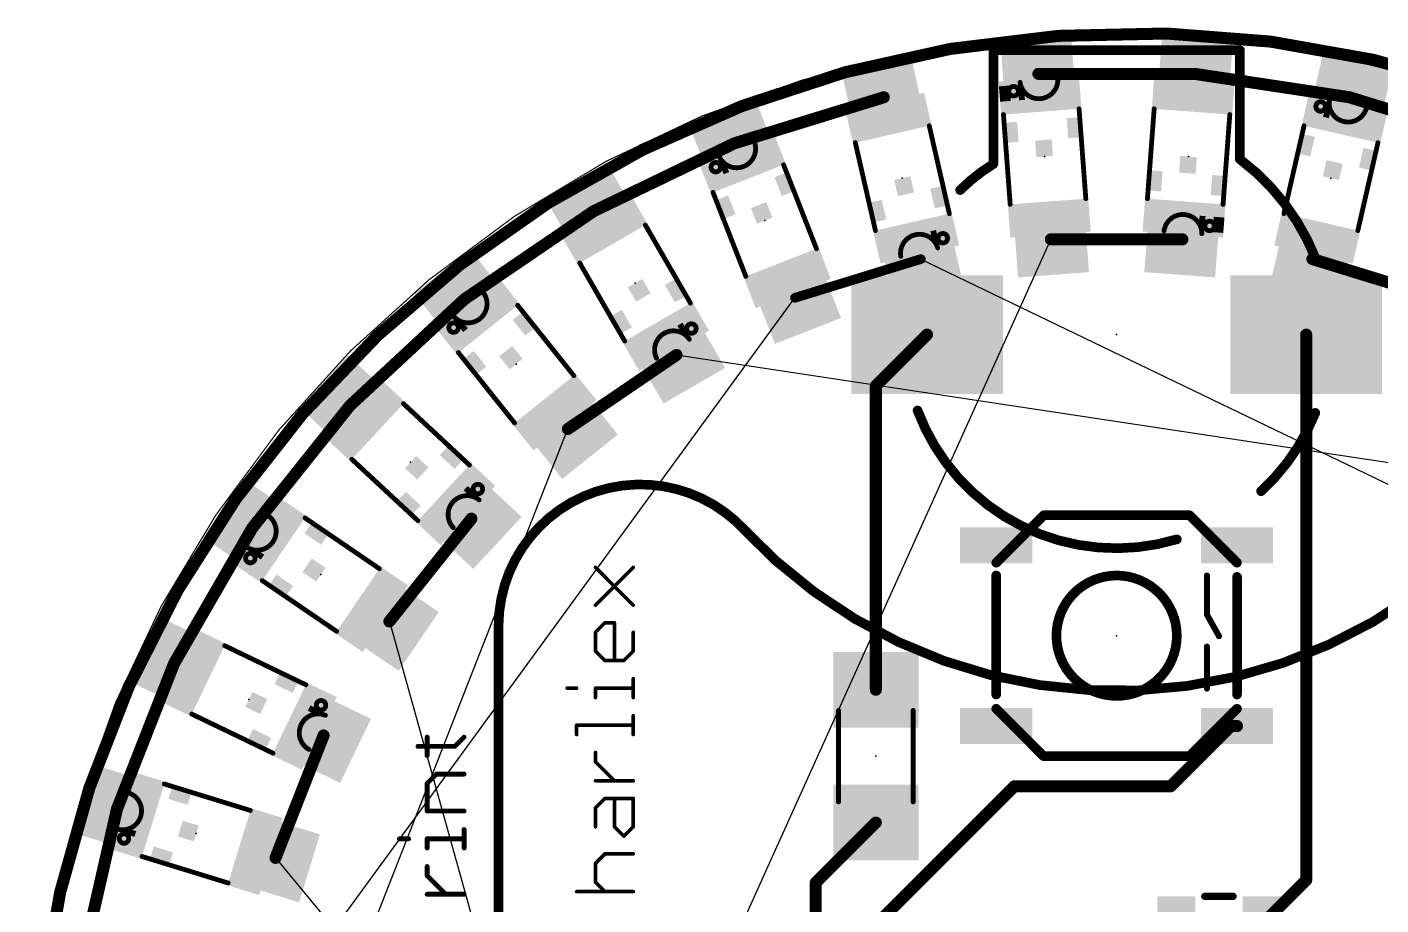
# Model space of a CAD drawing. Extents: x 53.2 to 99.2, y 34.1 to 80.1.
# Drawn here: x 53.21 to 81.78, y 61.63 to 80.15 of the extents above; entities that cross this region are included whole.
import ezdxf

# ---------------------------------------------------------------- set-up
doc = ezdxf.new("R2010")
doc.units = 0
for name, color, linetype in [('1', 22, 'CONTINUOUS'), ('16', 175, 'CONTINUOUS'), ('19', 53, 'CONTINUOUS'), ('20', 7, 'CONTINUOUS'), ('21', 7, 'CONTINUOUS'), ('22', 2, 'CONTINUOUS'), ('23', 7, 'CONTINUOUS'), ('24', 7, 'CONTINUOUS'), ('51', 53, 'CONTINUOUS')]:
    doc.layers.add(name, color=color, linetype=linetype)

# ---------------------------------------------------------------- blocks, each defined once
blk = doc.blocks.new('RECT')
blk.add_solid([(-0.5, -0.5), (0.5, -0.5), (-0.5, 0.5), (0.5, 0.5)])

msp = doc.modelspace()

# ---------------------------------------------------------------- linework, layer by layer
at = {"layer": '1'}
for points, const_width in [([(77.2511, 80.01, 0.4142), (53.34, 57.3689)], 0.254), ([(99.06, 56.9311, 0.4142), (77.2511, 80.01)], 0.254), ([(77.2529, 80.0735, 1), (77.2493, 79.9465)], 0.127), ([(77.2494, 79.9465, 1), (77.2528, 80.0735)], 0.127), ([(74.5498, 79.2226, 1), (74.5498, 79.0956)], 0.127), ([(77.8596, 79.2219, 1), (77.8406, 79.0963)], 0.127), ([(77.8501, 79.0956, 1), (77.8501, 79.2226)], 0.127), ([(71.3068, 78.6046, 1), (71.2694, 78.726)], 0.127), ([(81.1305, 78.726, 1), (81.0931, 78.6046)], 0.127), ([(81.1023, 78.6025, 1), (81.1213, 78.7281)], 0.127), ([(68.1183, 77.7554, 1), (68.1557, 77.634)], 0.127), ([(68.1646, 77.6375, 1), (68.1094, 77.7519)], 0.127), ([(65.1374, 76.3198, 1), (65.1926, 76.2054)], 0.127), ([(65.2008, 76.2101, 1), (65.1292, 76.3151)], 0.127), ([(74.8123, 75.7325, 1), (74.8123, 75.6055)], 0.127), ([(77.5876, 75.6055, 1), (77.5876, 75.7325)], 0.127), ([(72.0843, 75.205, 1), (72.0545, 75.3022)], 0.1016), ([(80.3492, 75.3143, 1), (80.3118, 75.1929)], 0.127), ([(62.4029, 74.4578, 1), (62.4745, 74.3528)], 0.127), ([(62.4819, 74.3588, 1), (62.3955, 74.4518)], 0.127), ([(69.3992, 74.4846, 1), (69.429, 74.3874)], 0.1016), ([(72.2449, 73.6151, 1), (72.1551, 73.7049)], 0.127), ([(66.9507, 73.179, 1), (66.8793, 73.284)], 0.127), ([(71.1835, 72.58, 1), (71.0565, 72.58)], 0.127), ([(71.0751, 72.6249, 1), (71.1649, 72.5351)], 0.127), ([(59.9802, 72.2078, 1), (60.0666, 72.1148)], 0.127), ([(60.073, 72.1217, 1), (59.9738, 72.2009)], 0.127), ([(64.5865, 71.7225, 1), (64.6579, 71.6175)], 0.127), ([(58.0199, 69.5522, 1), (57.9099, 69.6156)], 0.127), ([(62.6369, 69.7392, 1), (62.5377, 69.8184)], 0.127), ([(57.9153, 69.6235, 1), (58.0145, 69.5443)], 0.127), ([(60.8066, 67.6512, 1), (60.9058, 67.572)], 0.127), ([(56.3739, 66.702, 1), (56.2557, 66.7484)], 0.127), ([(56.2598, 66.7569, 1), (56.3698, 66.6935)], 0.127), ([(71.0565, 66.17, 1), (71.1835, 66.17)], 0.127), ([(78.613, 65.4685, 1), (78.613, 65.3415)], 0.127), ([(78.6579, 65.3601, 1), (78.5681, 65.4499)], 0.127), ([(78.74, 65.3415, 1), (78.74, 65.4685)], 0.127), ([(59.5276, 65.1841, 1), (59.4094, 65.2305)], 0.127), ([(74.041, 64.1985, 1), (74.041, 64.0715)], 0.127), ([(74.0859, 64.0901, 1), (73.9961, 64.1799)], 0.127), ([(77.2981, 64.1799, 1), (77.3879, 64.0901)], 0.127), ([(77.343, 64.0715, 1), (77.343, 64.1985)], 0.127), ([(55.0499, 63.677, 1), (55.1681, 63.6306)], 0.127), ([(55.1709, 63.6397, 1), (55.0471, 63.6679)], 0.127), ([(71.1649, 63.3251, 1), (71.0751, 63.4149)], 0.127), ([(58.3952, 62.6479, 1), (58.5134, 62.6015)], 0.127), ([(69.9135, 62.1, 1), (69.7865, 62.1)], 0.127), ([(69.8051, 62.1449, 1), (69.8949, 62.0551)], 0.127)]:
    msp.add_lwpolyline(points, format="xyb", dxfattribs=dict(at, const_width=const_width))
for points, const_width in [([(74.5498, 79.1591), (77.8501, 79.1591)], 0.254), ([(77.8501, 79.1591), (81.1118, 78.6653)], 0.254), ([(68.137, 77.6947), (71.2881, 78.6653)], 0.254), ([(81.1118, 78.6653), (84.2629, 77.6947)], 0.254), ([(65.165, 76.2626), (68.137, 77.6947)], 0.254), ([(62.4387, 74.4053), (65.165, 76.2626)], 0.254), ([(74.8123, 75.669), (77.5876, 75.669)], 0.254), ([(69.4141, 74.436), (72.0694, 75.2536)], 0.2032), ([(80.3305, 75.2536), (82.9858, 74.436)], 0.254), ([(60.0234, 72.1613), (62.4387, 74.4053)], 0.254), ([(71.12, 72.58), (72.2, 73.66)], 0.254), ([(64.6222, 71.67), (66.915, 73.2315)], 0.254), ([(71.12, 66.17), (71.12, 72.58)], 0.254), ([(57.9649, 69.5839), (60.0234, 72.1613)], 0.254), ([(56.3148, 66.7252), (57.9649, 69.5839)], 0.254), ([(60.8562, 67.6116), (62.5873, 69.7788)], 0.254), ([(55.109, 63.6538), (56.3148, 66.7252)], 0.254), ([(77.343, 64.135), (78.613, 65.405)], 0.254), ([(78.613, 65.405), (78.74, 65.405)], 0.254), ([(58.4543, 62.6247), (59.4685, 65.2073)], 0.254), ([(70.739, 60.833), (74.041, 64.135)], 0.254), ([(74.041, 64.135), (77.343, 64.135)], 0.254), ([(54.3757, 60.4393), (55.109, 63.6538)], 0.254), ([(69.85, 62.1), (71.12, 63.37)], 0.254), ([(69.85, 55.499), (69.85, 62.1)], 0.254)]:
    msp.add_lwpolyline(points, dxfattribs=dict(at, const_width=const_width))
at = {"layer": '16', "const_width": 0.254}
for points in [[(80.2, 62.155), (80.2, 73.66)], [(80.2, 62.155), (79.259, 61.214)]]:
    msp.add_lwpolyline(points, dxfattribs=at)
at = {"layer": '16', "const_width": 0.127}
for points in [[(80.2635, 73.66, 1), (80.1365, 73.66)], [(80.2449, 62.1101, 1), (80.1551, 62.1999)], [(80.1365, 62.155, 1), (80.2635, 62.155)]]:
    msp.add_lwpolyline(points, format="xyb", dxfattribs=at)
at = {"layer": '19'}
for p, q in [((66.283, 56.769), (74.8123, 75.669)), ((72.0694, 75.2536), (92.9314, 65.2073)), ((54.3757, 53.8606), (69.4141, 74.436)), ((72.2, 73.66), (72.2, 73.66)), ((66.915, 73.2315), (89.8126, 69.7788)), ((57.8364, 54.3839), (64.6222, 71.67)), ((60.8562, 67.6116), (65.013, 52.705)), ((58.4543, 62.6247), (65.013, 54.737))]:
    msp.add_line(p, q, dxfattribs=at)
at = {"layer": '20', "const_width": 0.0254}
msp.add_lwpolyline([(76.2, 34.29, 1), (76.2, 80.01, 1), (76.2, 34.29)], format="xyb", dxfattribs=at)
at = {"layer": '21'}
for points, const_width in [([(74.66, 69.85), (77.74, 69.85)], 0.2032), ([(65.2054, 67.9547), (66.0019, 68.7512)], 0.0762), ([(66.0019, 67.9547), (65.2054, 68.7512)], 0.0762), ([(73.66, 66.07), (73.66, 68.58)], 0.2032), ([(78.74, 68.55), (78.74, 66.07)], 0.2032), ([(65.2054, 67.3828), (65.4045, 67.5819)], 0.0762), ([(65.2054, 66.9845), (65.2054, 67.3828)], 0.0762), ([(65.4045, 67.5819), (65.6037, 67.5819)], 0.0762), ([(65.6037, 67.5819), (65.6037, 66.7854)], 0.0762), ([(66.0019, 67.3828), (66.0019, 66.9845)], 0.0762), ([(65.4045, 66.7854), (65.2054, 66.9845)], 0.0762), ([(66.0019, 66.9845), (65.8028, 66.7854)], 0.0762), ([(65.8028, 66.7854), (65.4045, 66.7854)], 0.0762), ([(66.0019, 66.0059), (66.0019, 66.4041)], 0.0762), ([(64.608, 66.205), (64.8071, 66.205)], 0.0762), ([(65.2054, 66.0059), (65.2054, 66.205)], 0.0762), ([(65.2054, 66.205), (66.0019, 66.205)], 0.0762), ([(64.8071, 65.2264), (64.8071, 65.4255)], 0.0762), ([(64.8071, 65.4255), (66.0019, 65.4255)], 0.0762), ([(66.0019, 65.2264), (66.0019, 65.6246)], 0.0762), ([(61.6537, 64.7816), (61.6537, 65.1713)], 0.1016), ([(62.2384, 64.9764), (62.4332, 65.1713)], 0.1016), ([(61.4588, 64.9764), (62.2384, 64.9764)], 0.1016), ([(65.2054, 64.6502), (65.2054, 64.8494)], 0.0762), ([(77.74, 64.77), (74.66, 64.77)], 0.2032), ([(65.6037, 64.252), (65.2054, 64.6502)], 0.0762), ([(61.6537, 64.1969), (61.8486, 64.3918)], 0.1016), ([(61.8486, 64.3918), (62.4332, 64.3918)], 0.1016), ([(66.0019, 64.252), (65.2054, 64.252)], 0.0762), ([(61.6537, 63.6123), (61.6537, 64.1969)], 0.1016), ([(65.2054, 63.6801), (65.4045, 63.8792)], 0.0762), ([(65.2054, 63.2818), (65.2054, 63.6801)], 0.0762), ([(65.4045, 63.8792), (66.0019, 63.8792)], 0.0762), ([(65.6037, 63.2818), (65.6037, 63.8792)], 0.0762), ([(66.0019, 63.8792), (66.0019, 63.2818)], 0.0762), ([(62.4332, 63.6123), (61.6537, 63.6123)], 0.1016), ([(62.4332, 62.8328), (62.4332, 63.2225)], 0.1016), ([(65.8028, 63.0827), (65.6037, 63.2818)], 0.0762), ([(66.0019, 63.2818), (65.8028, 63.0827)], 0.0762), ([(61.069, 63.0276), (61.2639, 63.0276)], 0.1016), ([(61.6537, 62.8328), (61.6537, 63.0276)], 0.1016), ([(61.6537, 63.0276), (62.4332, 63.0276)], 0.1016), ([(65.2054, 62.5108), (65.4045, 62.7099)], 0.0762), ([(65.4045, 62.7099), (66.0019, 62.7099)], 0.0762), ([(61.6537, 62.2481), (61.6537, 62.443)], 0.1016), ([(62.0435, 61.8584), (61.6537, 62.2481)], 0.1016), ([(65.2054, 62.1125), (65.2054, 62.5108)], 0.0762), ([(65.4045, 61.9134), (65.2054, 62.1125)], 0.0762), ([(62.4332, 61.8584), (61.6537, 61.8584)], 0.1016), ([(64.8071, 61.9134), (66.0019, 61.9134)], 0.0762), ([(78.059, 61.814), (78.659, 61.814)], 0.1524)]:
    msp.add_lwpolyline(points, dxfattribs=dict(at, const_width=const_width))
for points, const_width in [([(74.66, 69.9008, 1), (74.66, 69.7992)], 0.1016), ([(77.74, 69.7992, 1), (77.74, 69.9008)], 0.1016), ([(65.2189, 68.7647, 1), (65.1919, 68.7377)], 0.0381), ([(66.0154, 68.7377, 1), (65.9884, 68.7647)], 0.0381), ([(73.7108, 68.58, 1), (73.6092, 68.58)], 0.1016), ([(76.2, 66.04, 1), (76.2, 68.58, 1), (76.2, 66.04)], 0.2032), ([(78.7908, 68.55, 1), (78.6892, 68.55)], 0.1016), ([(65.1919, 67.9682, 1), (65.2189, 67.9412)], 0.0381), ([(65.9884, 67.9412, 1), (66.0154, 67.9682)], 0.0381), ([(65.2244, 67.3828, 1), (65.1864, 67.3828)], 0.0381), ([(65.1919, 67.3963, 1), (65.2189, 67.3693)], 0.0381), ([(65.4045, 67.6009, 1), (65.4045, 67.5629)], 0.0381), ([(65.418, 67.5684, 1), (65.391, 67.5954)], 0.0381), ([(65.6227, 67.5819, 1), (65.5847, 67.5819)], 0.0381), ([(65.6037, 67.5629, 1), (65.6037, 67.6009)], 0.0381), ([(66.0209, 67.3828, 1), (65.9829, 67.3828)], 0.0381), ([(65.2189, 66.998, 1), (65.1919, 66.971)], 0.0381), ([(65.1864, 66.9845, 1), (65.2244, 66.9845)], 0.0381), ([(65.9829, 66.9845, 1), (66.0209, 66.9845)], 0.0381), ([(66.0154, 66.971, 1), (65.9884, 66.998)], 0.0381), ([(65.4045, 66.8045, 1), (65.4045, 66.7664)], 0.0381), ([(65.391, 66.7719, 1), (65.418, 66.7989)], 0.0381), ([(65.5847, 66.7854, 1), (65.6227, 66.7854)], 0.0381), ([(65.7893, 66.7989, 1), (65.8163, 66.7719)], 0.0381), ([(65.8028, 66.7664, 1), (65.8028, 66.8045)], 0.0381), ([(66.0209, 66.4041, 1), (65.9829, 66.4041)], 0.0381), ([(64.608, 66.224, 1), (64.608, 66.186)], 0.0381), ([(64.8071, 66.186, 1), (64.8071, 66.224)], 0.0381), ([(65.2054, 66.224, 1), (65.2054, 66.186)], 0.0381), ([(65.2244, 66.205, 1), (65.1864, 66.205)], 0.0381), ([(65.1864, 66.0059, 1), (65.2244, 66.0059)], 0.0381), ([(65.9829, 66.0059, 1), (66.0209, 66.0059)], 0.0381), ([(66.0019, 66.186, 1), (66.0019, 66.224)], 0.0381), ([(73.6092, 66.07, 1), (73.7108, 66.07)], 0.1016), ([(78.6892, 66.07, 1), (78.7908, 66.07)], 0.1016), ([(64.8261, 65.4255, 1), (64.7881, 65.4255)], 0.0381), ([(64.8071, 65.4445, 1), (64.8071, 65.4065)], 0.0381), ([(66.0209, 65.6246, 1), (65.9829, 65.6246)], 0.0381), ([(66.0019, 65.4065, 1), (66.0019, 65.4445)], 0.0381), ([(61.6791, 65.1713, 1), (61.6283, 65.1713)], 0.0508), ([(62.4512, 65.1533, 1), (62.4152, 65.1893)], 0.0508), ([(64.7881, 65.2264, 1), (64.8261, 65.2264)], 0.0381), ([(65.9829, 65.2264, 1), (66.0209, 65.2264)], 0.0381), ([(61.4588, 65.0018, 1), (61.4588, 64.951)], 0.0508), ([(62.2204, 64.9944, 1), (62.2564, 64.9584)], 0.0508), ([(62.2384, 64.951, 1), (62.2384, 65.0018)], 0.0508), ([(65.2244, 64.8494, 1), (65.1864, 64.8494)], 0.0381), ([(74.66, 64.8208, 1), (74.66, 64.7192)], 0.1016), ([(77.74, 64.7192, 1), (77.74, 64.8208)], 0.1016), ([(61.6283, 64.7816, 1), (61.6791, 64.7816)], 0.0508), ([(65.2189, 64.6637, 1), (65.1919, 64.6367)], 0.0381), ([(65.1864, 64.6502, 1), (65.2244, 64.6502)], 0.0381), ([(61.8486, 64.4172, 1), (61.8486, 64.3664)], 0.0508), ([(61.8666, 64.3738, 1), (61.8306, 64.4098)], 0.0508), ([(62.4332, 64.3664, 1), (62.4332, 64.4172)], 0.0508), ([(65.2054, 64.2711, 1), (65.2054, 64.233)], 0.0381), ([(65.5902, 64.2385, 1), (65.6172, 64.2655)], 0.0381), ([(66.0019, 64.233, 1), (66.0019, 64.2711)], 0.0381), ([(61.6357, 64.2149, 1), (61.6717, 64.1789)], 0.0508), ([(61.6791, 64.1969, 1), (61.6283, 64.1969)], 0.0508), ([(65.2244, 63.6801, 1), (65.1864, 63.6801)], 0.0381), ([(65.1919, 63.6936, 1), (65.2189, 63.6666)], 0.0381), ([(65.4045, 63.8983, 1), (65.4045, 63.8602)], 0.0381), ([(65.418, 63.8657, 1), (65.391, 63.8927)], 0.0381), ([(65.6227, 63.8792, 1), (65.5847, 63.8792)], 0.0381), ([(66.0209, 63.8792, 1), (65.9829, 63.8792)], 0.0381), ([(66.0019, 63.8602, 1), (66.0019, 63.8983)], 0.0381), ([(61.6537, 63.6377, 1), (61.6537, 63.5869)], 0.0508), ([(61.6283, 63.6123, 1), (61.6791, 63.6123)], 0.0508), ([(62.4332, 63.5869, 1), (62.4332, 63.6377)], 0.0508), ([(62.4586, 63.2225, 1), (62.4078, 63.2225)], 0.0508), ([(65.1864, 63.2818, 1), (65.2244, 63.2818)], 0.0381), ([(65.6172, 63.2953, 1), (65.5902, 63.2683)], 0.0381), ([(65.5847, 63.2818, 1), (65.6227, 63.2818)], 0.0381), ([(65.9829, 63.2818, 1), (66.0209, 63.2818)], 0.0381), ([(66.0154, 63.2683, 1), (65.9884, 63.2953)], 0.0381), ([(61.069, 63.053, 1), (61.069, 63.0022)], 0.0508), ([(61.2639, 63.0022, 1), (61.2639, 63.053)], 0.0508), ([(61.6791, 63.0276, 1), (61.6283, 63.0276)], 0.0508), ([(61.6537, 63.053, 1), (61.6537, 63.0022)], 0.0508), ([(61.6283, 62.8328, 1), (61.6791, 62.8328)], 0.0508), ([(62.4078, 62.8328, 1), (62.4586, 62.8328)], 0.0508), ([(62.4332, 63.0022, 1), (62.4332, 63.053)], 0.0508), ([(65.7893, 63.0962, 1), (65.8163, 63.0692)], 0.0381), ([(65.7893, 63.0692, 1), (65.8163, 63.0962)], 0.0381), ([(65.4045, 62.729, 1), (65.4045, 62.6909)], 0.0381), ([(65.418, 62.6964, 1), (65.391, 62.7234)], 0.0381), ([(66.0019, 62.6909, 1), (66.0019, 62.729)], 0.0381), ([(61.6717, 62.2661, 1), (61.6357, 62.2301)], 0.0508), ([(61.6791, 62.443, 1), (61.6283, 62.443)], 0.0508), ([(61.6283, 62.2481, 1), (61.6791, 62.2481)], 0.0508), ([(65.2244, 62.5108, 1), (65.1864, 62.5108)], 0.0381), ([(65.1919, 62.5243, 1), (65.2189, 62.4973)], 0.0381), ([(65.2189, 62.126, 1), (65.1919, 62.099)], 0.0381), ([(65.1864, 62.1125, 1), (65.2244, 62.1125)], 0.0381), ([(61.6537, 61.8838, 1), (61.6537, 61.833)], 0.0508), ([(62.0255, 61.8404, 1), (62.0615, 61.8764)], 0.0508), ([(62.4332, 61.833, 1), (62.4332, 61.8838)], 0.0508), ([(64.8071, 61.9325, 1), (64.8071, 61.8944)], 0.0381), ([(65.391, 61.8999, 1), (65.418, 61.9269)], 0.0381), ([(66.0019, 61.8944, 1), (66.0019, 61.9325)], 0.0381), ([(78.059, 61.8521, 1), (78.059, 61.7759)], 0.0762), ([(78.659, 61.7759, 1), (78.659, 61.8521)], 0.0762)]:
    msp.add_lwpolyline(points, format="xyb", dxfattribs=dict(at, const_width=const_width))
at = {"layer": '22', "const_width": 0.2032}
for points in [[(73.6, 79.66), (78.8, 79.66)], [(73.6, 79.66), (73.6, 77.26)], [(78.8, 79.66), (78.8, 77.36)], [(63.16, 67.53), (63.16, 60.15)]]:
    msp.add_lwpolyline(points, dxfattribs=at)
at = {"layer": '22'}
for points, const_width in [([(73.6, 79.7108, 1), (73.6, 79.6092)], 0.1016), ([(73.6508, 79.66, 1), (73.5492, 79.66)], 0.1016), ([(78.8508, 79.66, 1), (78.7492, 79.66)], 0.1016), ([(78.8, 79.6092, 1), (78.8, 79.7108)], 0.1016), ([(80.4, 75.26, 0.1388), (78.8, 77.36)], 0.2032), ([(78.8305, 77.4006, 1), (78.7695, 77.3194)], 0.1016), ([(78.7492, 77.36, 1), (78.8508, 77.36)], 0.1016), ([(73.6, 77.26, 0.0564), (72.898, 76.708)], 0.2032), ([(73.5492, 77.26, 1), (73.6508, 77.26)], 0.1016), ([(73.6267, 77.2168, 1), (73.5733, 77.3032)], 0.1016), ([(72.8623, 76.7441, 1), (72.9337, 76.6719)], 0.1016), ([(80.3527, 75.2414, 1), (80.4473, 75.2786)], 0.1016), ([(72, 72.06, 0.3946), (77.47, 69.342)], 0.2032), ([(72.0476, 72.0778, 1), (71.9524, 72.0422)], 0.1016), ([(79.248, 70.358, 0.1126), (80.391, 72.009)], 0.2032), ([(80.4382, 71.9901, 1), (80.3438, 72.0279)], 0.1016), ([(68.36, 69.53, 0.6809), (63.16, 67.53)], 0.2032), ([(79.2137, 70.3955, 1), (79.2823, 70.3205)], 0.1016), ([(68.26, 69.63, 0.435), (84.04, 69.53)], 0.2032), ([(68.2974, 69.6644, 1), (68.2226, 69.5956)], 0.1016), ([(68.3226, 69.4957, 1), (68.3974, 69.5643)], 0.1016), ([(77.4846, 69.2933, 1), (77.4554, 69.3907)], 0.1016), ([(63.2108, 67.53, 1), (63.1092, 67.53)], 0.1016), ([(63.1092, 67.5304, 1), (63.2108, 67.5296)], 0.1016)]:
    msp.add_lwpolyline(points, format="xyb", dxfattribs=dict(at, const_width=const_width))
at = {"layer": '23'}
for p in [(74.6811, 77.4141), (77.7189, 77.4141), (71.6788, 76.9595), (80.7212, 76.9595), (68.7756, 76.0654), (66.04, 74.7471), (63.5305, 73.0377), (61.3054, 70.9701), (59.4106, 68.5978), (76.2, 67.31), (57.8917, 65.9663), (71.12, 64.77), (56.7817, 63.1393)]:
    msp.add_point(p, dxfattribs=at)
at = {"layer": '24'}
msp.add_point((76.2, 73.66), dxfattribs=at)
at = {"layer": '51'}
for points, const_width in [([(74.0258, 78.6938, 1), (74.0258, 78.8938, 1), (74.0258, 78.6938)], 0.1016), ([(74.1622, 78.9796, 0.9375), (74.96, 79.0395)], 0.1016), ([(74.1874, 78.9831, 1), (74.137, 78.9761)], 0.0508), ([(74.9854, 79.0398, 1), (74.9346, 79.0392)], 0.0508), ([(80.5032, 78.3713, 1), (80.5032, 78.5713, 1), (80.5032, 78.3713)], 0.1016), ([(80.6884, 78.6084, 0.9377), (81.4683, 78.4298)], 0.1016), ([(80.7135, 78.6043, 1), (80.6633, 78.6125)], 0.0508), ([(73.8374, 78.3033, 1), (73.7868, 78.2995)], 0.0508), ([(75.4329, 78.4233, 1), (75.3823, 78.4195)], 0.0508), ([(77.0176, 78.4195, 1), (76.967, 78.4233)], 0.0508), ([(78.6131, 78.2995, 1), (78.5625, 78.3033)], 0.0508), ([(81.4926, 78.4226, 1), (81.444, 78.437)], 0.0508), ([(72.2713, 78.0698, 1), (72.2217, 78.0584)], 0.0508), ([(80.1782, 78.0584, 1), (80.1286, 78.0698)], 0.0508), ([(67.8193, 77.4091, 0.9375), (68.5642, 77.701)], 0.1016), ([(68.5884, 77.7087, 1), (68.54, 77.6933)], 0.0508), ([(70.7117, 77.7126, 1), (70.6621, 77.7012)], 0.0508), ([(81.7378, 77.7012, 1), (81.6882, 77.7126)], 0.0508), ([(67.8423, 77.4199, 1), (67.7963, 77.3983)], 0.0508), ([(67.7435, 77.0914, 1), (67.7435, 77.2914, 1), (67.7435, 77.0914)], 0.1016), ([(69.1974, 77.2511, 1), (69.1502, 77.2325)], 0.0508), ([(67.7077, 76.6673, 1), (67.6605, 76.6487)], 0.0508), ([(75.5247, 76.5248, 1), (75.5753, 76.5286)], 0.0508), ([(76.8246, 76.5286, 1), (76.8752, 76.5248)], 0.0508), ([(73.9292, 76.4048, 1), (73.9798, 76.4086)], 0.0508), ([(78.4201, 76.4086, 1), (78.4707, 76.4048)], 0.0508), ([(66.2798, 75.9825, 1), (66.2358, 75.9571)], 0.0508), ([(72.6458, 76.2063, 1), (72.6954, 76.2177)], 0.0508), ([(77.9978, 75.7886, 0.9375), (77.2, 75.8485)], 0.1016), ([(78.1605, 75.8518, 1), (78.1605, 76.0518, 1), (78.1605, 75.8518)], 0.1016), ([(79.7045, 76.2177, 1), (79.7541, 76.2063)], 0.0508), ([(71.0862, 75.8491, 1), (71.1358, 75.8605)], 0.0508), ([(72.4259, 75.4891, 0.9377), (71.646, 75.3105)], 0.1016), ([(72.533, 75.5932, 1), (72.533, 75.7932, 1), (72.533, 75.5932)], 0.1016), ([(77.1748, 75.852, 1), (77.2252, 75.845)], 0.0508), ([(77.9724, 75.7889, 1), (78.0232, 75.7883)], 0.0508), ([(81.2641, 75.8605, 1), (81.3137, 75.8491)], 0.0508), ([(69.8434, 75.4634, 1), (69.8906, 75.482)], 0.0508), ([(72.4016, 75.4819, 1), (72.4502, 75.4963)], 0.0508), ([(64.8941, 75.1825, 1), (64.8501, 75.1571)], 0.0508), ([(71.6209, 75.3064, 1), (71.6711, 75.3146)], 0.0508), ([(68.3537, 74.8796, 1), (68.4009, 74.8982)], 0.0508), ([(62.2196, 74.0385, 0.9377), (62.8449, 74.5376)], 0.1016), ([(62.8657, 74.5521, 1), (62.8241, 74.5231)], 0.0508), ([(63.5829, 74.295, 1), (63.5431, 74.2634)], 0.0508), ([(67.1858, 74.3116, 1), (67.2298, 74.337)], 0.0508), ([(62.2384, 74.0556, 1), (62.2008, 74.0214)], 0.0508), ([(62.2116, 73.7082, 1), (62.2116, 73.9082, 1), (62.2116, 73.7082)], 0.1016), ([(67.1864, 73.5614, 0.9377), (66.4935, 73.1614)], 0.1016), ([(67.2288, 73.688, 1), (67.2288, 73.888, 1), (67.2288, 73.688)], 0.1016), ([(65.8001, 73.5116, 1), (65.8441, 73.537)], 0.0508), ([(67.1653, 73.5473, 1), (67.2075, 73.5755)], 0.0508), ([(62.3324, 73.2968, 1), (62.2926, 73.2652)], 0.0508), ([(66.4707, 73.1501, 1), (66.5163, 73.1727)], 0.0508), ([(64.7285, 72.7785, 1), (64.7683, 72.8101)], 0.0508), ([(61.1713, 72.2214, 1), (61.1367, 72.1842)], 0.0508), ([(63.478, 71.7803, 1), (63.5178, 71.8119)], 0.0508), ([(60.0822, 71.0493, 1), (60.0476, 71.0121)], 0.0508), ([(62.5285, 70.8908, 1), (62.5631, 70.928)], 0.0508), ([(62.7236, 70.3029, 1), (62.7236, 70.5029, 1), (62.7236, 70.3029)], 0.1016), ([(62.7497, 70.1739, 0.9375), (62.2051, 69.5879)], 0.1016), ([(62.7336, 70.1542, 1), (62.7658, 70.1936)], 0.0508), ([(57.8634, 69.169, 0.9376), (58.3142, 69.8298)], 0.1016), ([(58.3298, 69.8498, 1), (58.2986, 69.8098)], 0.0508), ([(59.0909, 69.815, 1), (59.0623, 69.773)], 0.0508), ([(61.4394, 69.7187, 1), (61.474, 69.7559)], 0.0508), ([(74.6959, 69.8141, 1), (74.6241, 69.8859)], 0.1016), ([(77.7759, 69.8859, 1), (77.7041, 69.8141)], 0.1016), ([(62.1866, 69.5704, 1), (62.2236, 69.6054)], 0.0508), ([(57.8763, 69.1909, 1), (57.8505, 69.1471)], 0.0508), ([(57.9234, 68.8464, 1), (57.9234, 69.0464, 1), (57.9234, 68.8464)], 0.1016), ([(73.6241, 68.8859, 1), (73.6959, 68.8141)], 0.1016), ([(78.7041, 68.8141, 1), (78.7759, 68.8859)], 0.1016), ([(60.6319, 68.7023, 1), (60.6605, 68.7443)], 0.0508), ([(78.1368, 68.58, 1), (78.0733, 68.58)], 0.0635), ([(58.1892, 68.4932, 1), (58.1606, 68.4512)], 0.0508), ([(78.1327, 67.7705, 1), (78.0773, 67.7395)], 0.0635), ([(78.0733, 67.755, 1), (78.1368, 67.755)], 0.0635), ([(59.7302, 67.3805, 1), (59.7588, 67.4225)], 0.0508), ([(57.3936, 67.122, 1), (57.3716, 67.0762)], 0.0508), ([(78.1368, 67.08, 1), (78.0733, 67.08)], 0.0635), ([(78.3323, 67.2845, 1), (78.3877, 67.3155)], 0.0635), ([(59.0836, 66.2522, 1), (59.1056, 66.298)], 0.0508), ([(59.4142, 65.7439, 1), (59.4142, 65.9439, 1), (59.4142, 65.7439)], 0.1016), ([(78.0733, 66.195, 1), (78.1368, 66.195)], 0.0635), ([(56.6997, 65.6803, 1), (56.6777, 65.6345)], 0.0508), ([(59.5068, 65.6328, 0.9376), (59.1599, 64.912)], 0.1016), ([(70.3584, 65.735, 1), (70.3076, 65.735)], 0.0508), ([(71.9324, 65.735, 1), (71.8816, 65.735)], 0.0508), ([(73.6959, 65.8059, 1), (73.6241, 65.7341)], 0.1016), ([(78.7759, 65.7341, 1), (78.7041, 65.8059)], 0.1016), ([(59.4973, 65.6093, 1), (59.5163, 65.6563)], 0.0508), ([(58.3897, 64.8105, 1), (58.4117, 64.8563)], 0.0508), ([(59.1474, 64.8899, 1), (59.1724, 64.9341)], 0.0508), ([(74.6241, 64.7341, 1), (74.6959, 64.8059)], 0.1016), ([(77.7041, 64.8059, 1), (77.7759, 64.7341)], 0.1016), ([(55.1348, 63.2274, 0.9375), (55.37, 63.992)], 0.1016), ([(55.379, 64.0157, 1), (55.361, 63.9683)], 0.0508), ([(56.1164, 64.2075, 1), (56.1014, 64.1589)], 0.0508), ([(70.3076, 63.805, 1), (70.3584, 63.805)], 0.0508), ([(71.8816, 63.805, 1), (71.9324, 63.805)], 0.0508), ([(57.9174, 63.6002, 1), (57.9324, 63.6488)], 0.0508), ([(55.1407, 63.2521, 1), (55.1289, 63.2027)], 0.0508), ([(55.2579, 62.9326, 1), (55.2579, 63.1326, 1), (55.2579, 62.9326)], 0.1016), ([(55.6459, 62.6783, 1), (55.6309, 62.6297)], 0.0508), ([(57.4469, 62.071, 1), (57.4619, 62.1196)], 0.0508)]:
    msp.add_lwpolyline(points, format="xyb", dxfattribs=dict(at, const_width=const_width))
for points, const_width in [([(73.9545, 76.4067), (73.8121, 78.3014)], 0.1016), ([(75.4076, 78.4214), (75.55, 76.5267)], 0.1016), ([(76.8499, 76.5267), (76.9923, 78.4214)], 0.1016), ([(78.5878, 78.3014), (78.4454, 76.4067)], 0.1016), ([(72.2465, 78.0641), (72.6706, 76.212)], 0.1016), ([(79.7293, 76.212), (80.1534, 78.0641)], 0.1016), ([(71.111, 75.8548), (70.6869, 77.7069)], 0.1016), ([(81.713, 77.7069), (81.2889, 75.8548)], 0.1016), ([(69.1738, 77.2418), (69.867, 75.4727)], 0.1016), ([(68.3773, 74.8889), (67.6841, 76.658)], 0.1016), ([(66.2578, 75.9698), (67.2078, 74.3243)], 0.1016), ([(65.8221, 73.5243), (64.8721, 75.1698)], 0.1016), ([(63.563, 74.2792), (64.7484, 72.7943)], 0.1016), ([(63.4979, 71.7961), (62.3125, 73.281)], 0.1016), ([(61.154, 72.2028), (62.5458, 70.9094)], 0.1016), ([(61.4567, 69.7373), (60.0649, 71.0307)], 0.1016), ([(59.0766, 69.794), (60.6462, 68.7233)], 0.1016), ([(73.66, 68.85), (74.66, 69.85)], 0.2032), ([(77.74, 69.85), (78.74, 68.85)], 0.2032), ([(78.105, 68.58), (78.105, 67.755)], 0.127), ([(59.7445, 67.4015), (58.1749, 68.4722)], 0.1016), ([(78.105, 67.755), (78.36, 67.3)], 0.127), ([(57.3826, 67.0991), (59.0946, 66.2751)], 0.1016), ([(78.105, 67.08), (78.105, 66.195)], 0.127), ([(58.4007, 64.8334), (56.6887, 65.6574)], 0.1016), ([(70.333, 63.805), (70.333, 65.735)], 0.1016), ([(71.907, 63.805), (71.907, 65.735)], 0.1016), ([(74.66, 64.77), (73.66, 65.77)], 0.2032), ([(78.74, 65.77), (77.74, 64.77)], 0.2032), ([(56.1089, 64.1832), (57.9249, 63.6245)], 0.1016), ([(57.4544, 62.0953), (55.6384, 62.654)], 0.1016)]:
    msp.add_lwpolyline(points, dxfattribs=dict(at, const_width=const_width))

# ---------------------------------------------------------------- block references
at = {"layer": '1'}
for p, xscale, yscale, rotation in [((74.5498, 79.1591), 1.5, 1.5, 4.3), ((77.8501, 79.1591), 1.5, 1.5, 175.7), ((71.2881, 78.6653), 1.5, 1.5, 192.9), ((81.1118, 78.6653), 1.5, 1.5, 347.1), ((68.137, 77.6947), 1.5, 1.5, 21.4), ((65.165, 76.2626), 1.5, 1.5, 210), ((74.8123, 75.669), 1.5, 1.5, 4.3), ((77.5876, 75.669), 1.5, 1.5, 175.7), ((72.0694, 75.2536), 1.5, 1.5, 192.9), ((80.3305, 75.2536), 1.5, 1.5, 347.1), ((62.4387, 74.4053), 1.5, 1.5, 38.6), ((69.4141, 74.436), 1.5, 1.5, 21.4), ((66.915, 73.2315), 1.5, 1.5, 210), ((60.0234, 72.1613), 1.5, 1.5, 227.1), ((64.6222, 71.67), 1.5, 1.5, 38.6), ((62.5873, 69.7788), 1.5, 1.5, 227.1), ((57.9649, 69.5839), 1.5, 1.5, 55.7), ((73.66, 69.215), 0.762, 1.524, 90), ((78.74, 69.215), 0.762, 1.524, 90), ((60.8562, 67.6116), 1.5, 1.5, 55.7), ((56.3148, 66.7252), 1.5, 1.5, 244.3), ((71.12, 66.17), 1.6, 1.8, 90), ((59.4685, 65.2073), 1.5, 1.5, 244.3), ((73.66, 65.405), 0.762, 1.524, 90), ((78.74, 65.405), 0.762, 1.524, 90), ((55.109, 63.6538), 1.5, 1.5, 72.9), ((71.12, 63.37), 1.6, 1.8, 90), ((58.4543, 62.6247), 1.5, 1.5, 72.9)]:
    msp.add_blockref('RECT', p, dxfattribs=dict(at, xscale=xscale, yscale=yscale, rotation=rotation))
at = {"layer": '1', "xscale": 0.8, "yscale": 1.2}
for p in [(77.459, 61.214), (79.259, 61.214)]:
    msp.add_blockref('RECT', p, dxfattribs=at)
at = {"layer": '16', "xscale": 3.2, "yscale": 2.5}
for p in [(72.2, 73.66), (80.2, 73.66)]:
    msp.add_blockref('RECT', p, dxfattribs=at)
at = {"layer": '21'}
for p, xscale, yscale, rotation in [((73.9533, 77.9234), 0.325, 0.425, 4.3), ((75.3244, 78.0265), 0.325, 0.425, 4.3), ((74.6679, 77.5886), 0.35, 0.35, 4.3), ((80.1766, 77.6612), 0.325, 0.425, 347.1), ((77.7057, 77.2395), 0.35, 0.35, 175.7), ((81.5169, 77.3543), 0.325, 0.425, 347.1), ((76.9911, 76.9047), 0.325, 0.425, 175.7), ((80.7602, 77.13), 0.35, 0.35, 347.1), ((69.2104, 76.8399), 0.325, 0.425, 21.4), ((71.7178, 76.7889), 0.35, 0.35, 192.9), ((78.3622, 76.8016), 0.325, 0.425, 175.7), ((67.9302, 76.3382), 0.325, 0.425, 21.4), ((72.4745, 76.5646), 0.325, 0.425, 192.9), ((68.7117, 76.2283), 0.35, 0.35, 21.4), ((71.1342, 76.2577), 0.325, 0.425, 192.9), ((66.9166, 74.6037), 0.325, 0.425, 210), ((66.1275, 74.5955), 0.35, 0.35, 210), ((63.7168, 73.9062), 0.325, 0.425, 38.6), ((65.7258, 73.9162), 0.325, 0.425, 210), ((63.4213, 73.1744), 0.35, 0.35, 38.6), ((62.6422, 73.0483), 0.325, 0.425, 38.6), ((62.1854, 71.0908), 0.325, 0.425, 227.1), ((61.4335, 70.8509), 0.35, 0.35, 227.1), ((61.2494, 70.0835), 0.325, 0.425, 227.1), ((59.3333, 69.4827), 0.325, 0.425, 55.7), ((59.266, 68.6964), 0.35, 0.35, 55.7), ((58.5584, 68.3468), 0.325, 0.425, 55.7), ((58.6966, 66.3418), 0.325, 0.425, 244.3), ((58.0493, 65.8904), 0.35, 0.35, 244.3), ((58.1004, 65.1028), 0.325, 0.425, 244.3), ((56.4462, 63.9618), 0.325, 0.425, 72.9), ((56.6144, 63.1907), 0.35, 0.35, 72.9), ((56.0419, 62.6475), 0.325, 0.425, 72.9)]:
    msp.add_blockref('RECT', p, dxfattribs=dict(at, xscale=xscale, yscale=yscale, rotation=rotation))
at = {"layer": '51'}
for p, xscale, yscale, rotation in [((75.1688, 78.9299), 0.5, 0.35, 4.3), ((77.8163, 78.7104), 1.7, 0.7, 175.7), ((73.9637, 78.9521), 0.5, 0.125, 4.3), ((73.8416, 78.7423), 0.225, 0.325, 4.3), ((74.1944, 78.7187), 0.125, 0.225, 4.3), ((71.3885, 78.2266), 1.7, 0.7, 192.9), ((74.5986, 78.511), 1.7, 0.3, 4.3), ((74.1482, 78.6651), 0.425, 0.125, 4.3), ((75.133, 78.7392), 0.6, 0.125, 4.3), ((80.312, 78.4766), 0.225, 0.325, 347.1), ((80.4907, 78.6408), 0.5, 0.125, 347.1), ((80.9667, 78.0317), 1.7, 0.3, 347.1), ((80.5821, 78.3121), 0.425, 0.125, 347.1), ((80.642, 78.3497), 0.125, 0.225, 347.1), ((81.6353, 78.2633), 0.5, 0.35, 347.1), ((81.5447, 78.0917), 0.6, 0.125, 347.1), ((68.796, 77.6576), 0.5, 0.35, 21.4), ((67.6377, 77.3245), 0.5, 0.125, 21.4), ((68.3742, 77.0895), 1.7, 0.3, 21.4), ((68.8179, 77.4648), 0.6, 0.125, 21.4), ((67.5826, 77.0881), 0.225, 0.325, 21.4), ((67.8984, 77.1045), 0.425, 0.125, 21.4), ((67.9267, 77.1692), 0.125, 0.225, 21.4), ((65.39, 75.8729), 1.7, 0.7, 210), ((74.7785, 76.1177), 1.7, 0.7, 4.3), ((77.6364, 76.3171), 1.7, 0.3, 175.7), ((71.9243, 75.8872), 1.7, 0.3, 192.9), ((77.0099, 75.9882), 0.5, 0.35, 175.7), ((77.0739, 76.1714), 0.6, 0.125, 175.7), ((78.0586, 76.0974), 0.425, 0.125, 175.7), ((78.005, 76.0513), 0.125, 0.225, 175.7), ((78.3502, 75.9752), 0.225, 0.325, 175.7), ((80.4309, 75.6923), 1.7, 0.7, 347.1), ((71.4301, 75.5817), 0.6, 0.125, 192.9), ((72.3926, 75.8021), 0.425, 0.125, 192.9), ((72.3551, 75.7422), 0.125, 0.225, 192.9), ((72.7074, 75.7716), 0.225, 0.325, 192.9), ((78.1981, 75.786), 0.5, 0.125, 175.7), ((69.2499, 74.855), 1.7, 0.7, 21.4), ((71.4232, 75.3877), 0.5, 0.35, 192.9), ((72.618, 75.546), 0.5, 0.125, 192.9), ((63.0791, 74.5647), 0.5, 0.35, 38.6), ((63.157, 74.387), 0.6, 0.125, 38.6), ((62.8442, 73.8973), 1.7, 0.3, 38.6), ((66.59, 73.7944), 1.7, 0.3, 210), ((62.0711, 73.904), 0.5, 0.125, 38.6), ((67.0626, 73.8508), 0.425, 0.125, 210), ((67.3724, 73.9142), 0.225, 0.325, 210), ((62.0884, 73.6619), 0.225, 0.325, 38.6), ((62.3853, 73.7709), 0.425, 0.125, 38.6), ((62.3932, 73.8412), 0.125, 0.225, 38.6), ((67.0443, 73.7825), 0.125, 0.225, 210), ((67.3533, 73.6722), 0.5, 0.125, 210), ((66.2074, 73.357), 0.6, 0.125, 210), ((66.2578, 73.1697), 0.5, 0.35, 210), ((60.353, 71.855), 1.7, 0.7, 227.1), ((64.3415, 72.0217), 1.7, 0.7, 38.6), ((62.1111, 70.2213), 1.7, 0.3, 227.1), ((62.5463, 70.4141), 0.425, 0.125, 227.1), ((62.8238, 70.5658), 0.225, 0.325, 227.1), ((62.8767, 70.3289), 0.5, 0.125, 227.1), ((62.5489, 70.3434), 0.125, 0.225, 227.1), ((58.5018, 69.2176), 1.7, 0.3, 55.7), ((58.5302, 69.9246), 0.5, 0.35, 55.7), ((58.6569, 69.7776), 0.6, 0.125, 55.7), ((61.8741, 69.6907), 0.6, 0.125, 227.1), ((61.9774, 69.5265), 0.5, 0.35, 227.1), ((57.761, 68.9967), 0.5, 0.125, 55.7), ((58.1004, 68.9619), 0.425, 0.125, 55.7), ((58.0873, 69.0314), 0.125, 0.225, 55.7), ((57.8487, 68.7704), 0.225, 0.325, 55.7), ((60.4845, 67.8652), 1.7, 0.7, 55.7), ((56.7202, 66.53), 1.7, 0.7, 244.3), ((58.8828, 65.4892), 1.7, 0.3, 244.3), ((71.1191, 66.0967), 0.7501, 1.7, 90), ((59.2415, 65.8021), 0.425, 0.125, 244.3), ((59.4617, 66.0291), 0.225, 0.325, 244.3), ((59.5823, 65.8185), 0.5, 0.125, 244.3), ((59.2649, 65.7354), 0.125, 0.225, 244.3), ((58.8133, 64.9123), 0.6, 0.125, 244.3), ((58.9605, 64.786), 0.5, 0.35, 244.3), ((55.5483, 64.1464), 0.5, 0.35, 72.9), ((55.7303, 63.4627), 1.7, 0.3, 72.9), ((55.7128, 64.0435), 0.6, 0.125, 72.9), ((71.1208, 63.4433), 0.7501, 1.7, 90), ((58.0242, 62.757), 1.7, 0.7, 72.9), ((55.0879, 63.0326), 0.5, 0.125, 72.9), ((55.3893, 63.1622), 0.125, 0.225, 72.9), ((55.4224, 63.0997), 0.425, 0.125, 72.9), ((55.2386, 62.8423), 0.225, 0.325, 72.9)]:
    msp.add_blockref('RECT', p, dxfattribs=dict(at, xscale=xscale, yscale=yscale, rotation=rotation))

doc.saveas('drawing.dxf')
